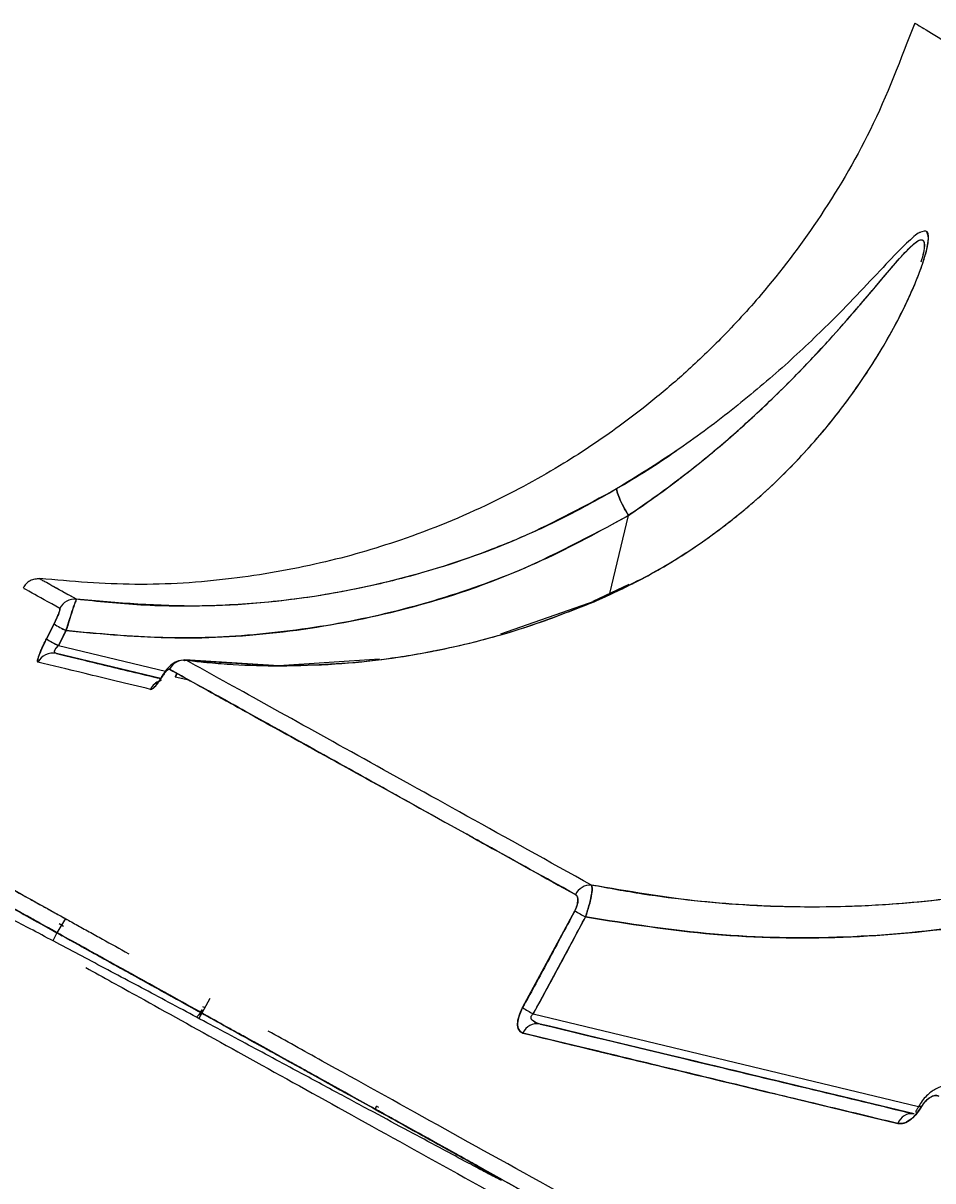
# Model space of a CAD drawing. Header units: millimetres. Extents: x -5713 to 5719, y -6024 to 5481.
# Drawn here: x 1500.6 to 1555.8, y 1229.6 to 1299.8 of the extents above; entities that cross this region are included whole.
import ezdxf

# ---------------------------------------------------------------- set-up
doc = ezdxf.new("R2010")
doc.units = ezdxf.units.MM
for name, color, linetype in [('DIKOM_ОБЪЕКТ', 7, 'Continuous'), ('DIKOM_РАЗМЕР_ЗОНА', 7, 'Continuous'), ('DIKOM_РАЗМЕР_ОБЪЕКТА', 7, 'Continuous')]:
    doc.layers.add(name, color=color, linetype=linetype)
doc.styles.add('style1', font='arial.ttf', dxfattribs={"width": 0.8})
doc.dimstyles.new('1-50', dxfattribs={"dimtxt": 300, "dimasz": 200, "dimexe": 100, "dimexo": 0, "dimgap": 100, "dimtad": 1, "dimdec": 0, "dimtxsty": 'style1', "dimcen": 0, "dimclrd": 7, "dimclre": 7, "dimadec": 1, "dimazin": 2, "dimtfac": 1, "dimtdec": 0, "dimtmove": 1, "dimatfit": 3, "dimfxl": 0, "dimlwd": 25, "dimlwe": 18, "dimarcsym": 0})

# ---------------------------------------------------------------- blocks, each defined once
blk = doc.blocks.new('*D16')
at = {"layer": 'Defpoints', "color": 0, "transparency": 16777216}
for p in [(2713.819, 2377.666), (-3598.036, -60.301), (-3598.036, -5183.864)]:
    blk.add_point(p, dxfattribs=at)
at = {"layer": 'DIKOM_РАЗМЕР_ОБЪЕКТА', "color": 7, "lineweight": 18, "transparency": 16777216}
for p, q in [((2713.819, 2377.666), (2713.819, -5283.864)), ((-3598.036, -60.301), (-3598.036, -5283.864))]:
    blk.add_line(p, q, dxfattribs=at)
at = {"layer": 'DIKOM_РАЗМЕР_ОБЪЕКТА', "color": 7, "lineweight": 25, "transparency": 16777216}
blk.add_line((2513.819, -5183.864), (-3398.036, -5183.864), dxfattribs=at)
at = {"layer": 'DIKOM_РАЗМЕР_ОБЪЕКТА', "color": 7, "transparency": 16777216}
for points in [[(-3398.036, -5150.531), (-3398.036, -5217.197), (-3598.036, -5183.864)], [(2513.819, -5150.531), (2513.819, -5217.197), (2713.819, -5183.864)]]:
    blk.add_solid(points, dxfattribs=at)
at = {"layer": 'DIKOM_РАЗМЕР_ОБЪЕКТА', "color": 0, "transparency": 16777216, "insert": (-444.935, -4930.59), "char_height": 300, "attachment_point": 5, "style": 'style1'}
blk.add_mtext('6300', dxfattribs=at)
blk = doc.blocks.new('*D15')
at = {"layer": 'Defpoints', "color": 0, "transparency": 16777216}
for p in [(-612.277, 3980.944), (4699.874, 3980.944), (684.191, -2271.385)]:
    blk.add_point(p, dxfattribs=at)
at = {"layer": 'DIKOM_РАЗМЕР_ОБЪЕКТА', "color": 7, "lineweight": 18, "transparency": 16777216}
for p, q in [((-612.277, 3980.944), (4799.874, 3980.944)), ((684.191, -2271.385), (4799.874, -2271.385))]:
    blk.add_line(p, q, dxfattribs=at)
at = {"layer": 'DIKOM_РАЗМЕР_ОБЪЕКТА', "color": 7, "lineweight": 25, "transparency": 16777216}
blk.add_line((4699.874, -2071.385), (4699.874, 3780.944), dxfattribs=at)
at = {"layer": 'DIKOM_РАЗМЕР_ОБЪЕКТА', "color": 7, "transparency": 16777216}
for points in [[(4666.541, 3780.944), (4733.208, 3780.944), (4699.874, 3980.944)], [(4666.541, -2071.385), (4733.208, -2071.385), (4699.874, -2271.385)]]:
    blk.add_solid(points, dxfattribs=at)
at = {"layer": 'DIKOM_РАЗМЕР_ОБЪЕКТА', "color": 0, "transparency": 16777216, "insert": (4446.702, 2209.877), "char_height": 300, "attachment_point": 5, "rotation": 90, "style": 'style1'}
blk.add_mtext('6250', dxfattribs=at)
blk = doc.blocks.new('*D13')
at = {"layer": 'Defpoints', "color": 0, "transparency": 16777216}
for p in [(-612.242, 5480.945), (971.689, -4271.385), (5619.374, -4271.385)]:
    blk.add_point(p, dxfattribs=at)
at = {"layer": 'DIKOM_РАЗМЕР_ЗОНА', "color": 7, "lineweight": 18, "transparency": 16777216}
for p, q in [((-612.242, 5480.945), (5719.374, 5480.945)), ((971.689, -4271.385), (5719.374, -4271.385))]:
    blk.add_line(p, q, dxfattribs=at)
at = {"layer": 'DIKOM_РАЗМЕР_ЗОНА', "color": 7, "lineweight": 25, "transparency": 16777216}
blk.add_line((5619.374, 5280.945), (5619.374, -4071.385), dxfattribs=at)
at = {"layer": 'DIKOM_РАЗМЕР_ЗОНА', "color": 7, "transparency": 16777216}
for points in [[(5586.041, 5280.945), (5652.708, 5280.945), (5619.374, 5480.945)], [(5586.041, -4071.385), (5652.708, -4071.385), (5619.374, -4271.385)]]:
    blk.add_solid(points, dxfattribs=at)
at = {"layer": 'DIKOM_РАЗМЕР_ЗОНА', "color": 0, "transparency": 16777216, "insert": (5366.202, 2209.877), "char_height": 300, "attachment_point": 5, "rotation": 90, "style": 'style1'}
blk.add_mtext('9750', dxfattribs=at)

msp = doc.modelspace()

# ---------------------------------------------------------------- linework, layer by layer
at = {"layer": 'DIKOM_ОБЪЕКТ', "color": 7, "linetype": 'Continuous', "lineweight": 15}
for p, q in [((1536.179, 1265.229), (1537.314, 1269.959)), ((1537.496, 1270.1), (1537.198, 1269.891)), ((1503.814, 1264.882), (1502.368, 1265.683)), ((1537.335, 1265.773), (1535.151, 1264.746)), ((1500.646, 1265.528), (1500.622, 1265.542)), ((1502.805, 1264.331), (1502.806, 1264.319)), ((1535.271, 1264.778), (1529.544, 1262.772)), ((1502.454, 1263.389), (1502.63, 1263.76)), ((1502.608, 1263.712), (1502.454, 1263.389)), ((1502.454, 1263.389), (1501.996, 1262.482)), ((1501.996, 1262.482), (1502.454, 1263.388)), ((1502.391, 1263.263), (1502.454, 1263.389)), ((1502.725, 1262.075), (1503.184, 1262.984)), ((1503.184, 1262.983), (1502.725, 1262.075)), ((1501.996, 1262.482), (1502.077, 1262.642)), ((1502.787, 1262.198), (1502.725, 1262.075)), ((1502.725, 1262.075), (1509.215, 1260.517)), ((1502.725, 1262.075), (1502.725, 1262.075)), ((1508.934, 1260.07), (1502.594, 1261.592)), ((1508.934, 1260.07), (1502.594, 1261.592)), ((1510.344, 1261.15), (1510.36, 1261.17)), ((1510.467, 1261.191), (1510.346, 1261.15)), ((1510.399, 1261.177), (1510.467, 1261.191)), ((1516.093, 1260.838), (1510.401, 1261.215)), ((1510.467, 1261.191), (1516.168, 1260.843)), ((1522.208, 1261.254), (1516.093, 1260.838)), ((1516.149, 1260.852), (1516.168, 1260.843)), ((1509.904, 1260.351), (1509.812, 1260.153)), ((1510.658, 1259.975), (1509.812, 1260.153)), ((1510.64, 1259.985), (1509.812, 1260.153)), ((1509.833, 1260.202), (1509.913, 1260.388)), ((1509.898, 1260.353), (1509.904, 1260.351)), ((1511.672, 1259.412), (1511.672, 1259.412)), ((1520.272, 1255.753), (1520.272, 1255.753)), ((1520.272, 1255.753), (1520.272, 1255.753)), ((1528.142, 1251.387), (1528.142, 1251.388)), ((1527.672, 1250.538), (1527.672, 1250.539)), ((1534.059, 1245.986), (1530.898, 1240.113)), ((1530.898, 1240.113), (1534.059, 1245.985)), ((1534.018, 1245.91), (1534.059, 1245.986)), ((1503.155, 1245.51), (1502.626, 1244.659)), ((1534.711, 1245.615), (1531.543, 1239.729)), ((1502.626, 1244.659), (1502.371, 1244.166)), ((1502.669, 1244.636), (1502.872, 1244.523)), ((1502.77, 1245.211), (1503.038, 1245.055)), ((1503.39, 1244.236), (1503.508, 1244.171)), ((1503.638, 1244.099), (1503.508, 1244.171)), ((1503.638, 1244.099), (1503.508, 1244.171)), ((1511.372, 1239.811), (1510.02, 1240.561)), ((1511.904, 1240.657), (1511.42, 1239.784)), ((1511.372, 1239.811), (1511.093, 1239.526)), ((1511.098, 1239.532), (1511.372, 1239.811)), ((1511.098, 1239.532), (1511.372, 1239.811)), ((1511.42, 1239.784), (1511.239, 1239.458)), ((1511.325, 1239.612), (1511.42, 1239.785)), ((1511.372, 1239.811), (1511.329, 1239.63)), ((1511.329, 1239.63), (1511.372, 1239.811)), ((1511.372, 1239.811), (1511.329, 1239.63)), ((1511.329, 1239.63), (1511.372, 1239.811)), ((1511.372, 1239.811), (1511.416, 1239.992)), ((1511.415, 1239.988), (1511.372, 1239.811)), ((1511.372, 1239.811), (1511.523, 1239.964)), ((1511.372, 1239.811), (1511.523, 1239.964)), ((1511.522, 1239.964), (1511.372, 1239.811)), ((1511.516, 1239.957), (1511.42, 1239.785)), ((1511.42, 1239.785), (1511.42, 1239.785)), ((1511.463, 1240.19), (1511.601, 1240.111)), ((1530.898, 1240.113), (1530.95, 1240.209)), ((1531.543, 1239.729), (1554.933, 1234.114)), ((1531.659, 1239.158), (1531.66, 1239.22)), ((1554.662, 1233.665), (1531.952, 1239.117)), ((1554.662, 1233.665), (1531.952, 1239.117)), ((1536.464, 1237.231), (1530.917, 1238.569)), ((1516.158, 1237.158), (1514.592, 1238.027)), ((1515.986, 1237.254), (1516.158, 1237.158)), ((1520.604, 1234.694), (1521.803, 1234.03)), ((1521.962, 1233.942), (1522.005, 1234.122)), ((1522.004, 1234.118), (1521.962, 1233.942)), ((1522.012, 1234.151), (1522.155, 1234.069)), ((1521.962, 1233.941), (1523.438, 1233.123)), ((1522.776, 1233.491), (1523.438, 1233.123)), ((1522.778, 1233.49), (1523.44, 1233.122)), ((1524.948, 1232.286), (1525.291, 1232.096)), ((1525.49, 1231.985), (1529.652, 1229.678)), ((1525.567, 1231.942), (1529.652, 1229.678)), ((1527.437, 1230.907), (1528, 1230.595)), ((1528.048, 1230.567), (1527.911, 1230.643))]:
    msp.add_line(p, q, dxfattribs=at)
at = {"layer": 'DIKOM_ОБЪЕКТ', "color": 7, "linetype": 'Continuous', "lineweight": 15, "flags": 128}
for points in [[(1503.184, 1262.984), (1503.044, 1263.056), (1502.928, 1263.116)], [(1502.725, 1262.075), (1502.585, 1262.148), (1502.471, 1262.208)], [(1508.983, 1260.139), (1508.997, 1260.213), (1509.017, 1260.243)], [(1509.017, 1260.243), (1508.997, 1260.213), (1508.983, 1260.139)], [(1534.228, 1247.171), (1534.179, 1247.107), (1534.099, 1246.975)], [(1503.601, 1244.119), (1503.292, 1244.29), (1502.794, 1244.566), (1502.626, 1244.659), (1502.794, 1244.566), (1502.956, 1244.477)], [(1502.638, 1244.653), (1502.626, 1244.659), (1502.794, 1244.566), (1503.292, 1244.29), (1504.1, 1243.842), (1505.188, 1243.239), (1506.513, 1242.505), (1508.025, 1241.666), (1509.666, 1240.757), (1511.372, 1239.811)], [(1505.577, 1243.024), (1505.188, 1243.239), (1504.1, 1243.842), (1503.934, 1243.934)], [(1511.372, 1239.811), (1509.736, 1240.718), (1508.171, 1241.586), (1506.746, 1242.376), (1505.523, 1243.054), (1504.555, 1243.59), (1504.072, 1243.858)], [(1504.724, 1243.497), (1505.188, 1243.239), (1506.513, 1242.505), (1506.892, 1242.295)], [(1505.965, 1242.808), (1506.746, 1242.376), (1508.171, 1241.586), (1509.736, 1240.719), (1511.372, 1239.811)], [(1507.265, 1242.088), (1508.025, 1241.667), (1509.666, 1240.757), (1511.372, 1239.811)], [(1511.372, 1239.811), (1509.666, 1240.757), (1508.166, 1241.589)], [(1508.478, 1241.416), (1509.736, 1240.718), (1511.372, 1239.811)], [(1511.668, 1239.647), (1511.58, 1239.696), (1511.42, 1239.784)], [(1511.759, 1239.597), (1512.045, 1239.438), (1512.779, 1239.032), (1513.721, 1238.509), (1513.922, 1238.398)], [(1514.097, 1238.301), (1514.69, 1237.972), (1515.777, 1237.369), (1517.103, 1236.635), (1518.615, 1235.796), (1520.256, 1234.887), (1521.803, 1234.029)], [(1514.207, 1238.24), (1514.796, 1237.913), (1515.916, 1237.292), (1516.991, 1236.697), (1517.934, 1236.174), (1518.667, 1235.768), (1519.044, 1235.559)], [(1518.992, 1235.587), (1518.667, 1235.768), (1517.934, 1236.174), (1516.991, 1236.697), (1515.916, 1237.292), (1514.796, 1237.913), (1514.21, 1238.238)], [(1518.756, 1235.718), (1518.615, 1235.796), (1517.103, 1236.635), (1515.877, 1237.314)], [(1519.287, 1235.424), (1519.453, 1235.332), (1519.951, 1235.056), (1520.107, 1234.97)], [(1520.119, 1234.963), (1520.325, 1234.849), (1521.799, 1234.032)], [(1554.98, 1234.19), (1554.979, 1234.183), (1555.01, 1234.143), (1555.089, 1234.077)], [(1555.089, 1234.077), (1555.01, 1234.143), (1554.979, 1234.183), (1554.98, 1234.19)], [(1528.525, 1230.303), (1527.812, 1230.699), (1526.589, 1231.376), (1525.164, 1232.166), (1523.599, 1233.034), (1521.962, 1233.941)], [(1526.075, 1231.661), (1525.309, 1232.086), (1523.668, 1232.995), (1521.962, 1233.941)], [(1522.125, 1233.851), (1523.599, 1233.034), (1524.258, 1232.668)], [(1524.946, 1232.287), (1525.164, 1232.166), (1526.589, 1231.376), (1527.812, 1230.699), (1528.527, 1230.302)], [(1525.171, 1232.162), (1525.309, 1232.086), (1526.821, 1231.248), (1527.75, 1230.733)], [(1529.733, 1229.634), (1530.042, 1229.463), (1530.54, 1229.187), (1530.708, 1229.094)]]:
    msp.add_lwpolyline(points, dxfattribs=at)
at = {"layer": 'DIKOM_ОБЪЕКТ', "color": 7, "linetype": 'Continuous', "lineweight": 15}
for centre, radius, start, end in [((1503.702, 1263.888), 1, 83.59289, 153.71914), ((1503.702, 1263.888), 1, 83.59292, 153.71914), ((1506.136, 1269.165), 6.85, 237.48644, 244.47455), ((1506.136, 1269.164), 6.85, 237.4856, 244.4747), ((1505.657, 1268.177), 6.77, 237.25851, 244.33066), ((1502.364, 1260.624), 0.994, 76.64293, 153.4651), ((1510.363, 1260.195), 1.001, 84.07247, 153.84447), ((1509.204, 1258.986), 0.999, 107.82799, 154.16011), ((1509.204, 1258.986), 0.998, 108.76391, 154.18435), ((1535.006, 1246.538), 1.006, 86.04779, 154.3549), ((1539.908, 1255.54), 11.203, 238.52372, 242.35738), ((1539.907, 1255.537), 11.201, 238.52318, 242.35736), ((1536.567, 1248.93), 10.482, 237.2598, 241.36295), ((1536.566, 1248.928), 10.481, 237.25927, 241.36294), ((1531.771, 1238.208), 0.927, 78.77233, 157.13432), ((1531.771, 1238.208), 0.927, 78.7725, 157.13434), ((1554.514, 1232.782), 0.895, 80.47448, 160.52722)]:
    msp.add_arc(centre, radius, start, end, dxfattribs=at)
for points, knots in [([(1554.693, 1299.845), (1553.855, 1297.651), (1552.257, 1293.466), (1549, 1287.992), (1545.852, 1283.829), (1543.062, 1280.786), (1540.801, 1278.631), (1538.735, 1276.876), (1536.341, 1275.04), (1533.158, 1272.911), (1528.753, 1270.511), (1523.798, 1268.481), (1518.504, 1266.962), (1513.11, 1266.027), (1507.391, 1265.639), (1503.518, 1265.972), (1501.596, 1266.137)], [0, 0, 0, 0, 0.103419, 0.197316, 0.279787, 0.333326, 0.379297, 0.417455, 0.452869, 0.512357, 0.586184, 0.673823, 0.748025, 0.828721, 0.914978, 1, 1, 1, 1]), ([(1554.723, 1299.827), (1554.796, 1299.782), (1554.947, 1299.691), (1556.427, 1298.796), (1558.852, 1297.331), (1562.293, 1295.255), (1566.704, 1292.599), (1572.061, 1289.381), (1578.331, 1285.624), (1585.509, 1281.336), (1593.595, 1276.52), (1602.727, 1271.098), (1612.904, 1265.077), (1624.108, 1258.471), (1636.116, 1251.416), (1648.939, 1243.909), (1662.515, 1235.985), (1672.193, 1230.359), (1677.046, 1227.537)], [0, 0, 0, 0, 0.058015, 0.119704, 0.181407, 0.243316, 0.30522, 0.366736, 0.428051, 0.489348, 0.550808, 0.612615, 0.67758, 0.742132, 0.806446, 0.870726, 0.935175, 1, 1, 1, 1]), ([(1535.238, 1264.738), (1536.519, 1265.335), (1539.079, 1266.529), (1542.487, 1268.774), (1545.534, 1271.246), (1548.209, 1273.927), (1550.537, 1276.756), (1552.523, 1279.688), (1554.145, 1282.642), (1555.144, 1285.018), (1555.551, 1286.554), (1555.559, 1287.337), (1555.178, 1287.196), (1554.992, 1287.128)], [0, 0, 0, 0, 0.104307, 0.208479, 0.313022, 0.416898, 0.521361, 0.626921, 0.732371, 0.839131, 0.892847, 0.94758, 1, 1, 1, 1]), ([(1535.238, 1264.738), (1536.073, 1265.115), (1537.782, 1265.887), (1540.221, 1267.287), (1542.873, 1269.075), (1545.641, 1271.344), (1548.038, 1273.762), (1549.924, 1276.007), (1551.359, 1277.953), (1552.539, 1279.781), (1553.471, 1281.417), (1554.228, 1282.911), (1554.841, 1284.306), (1555.239, 1285.411), (1555.44, 1286.147), (1555.57, 1286.806), (1555.486, 1287.027), (1555.431, 1287.173)], [0, 0, 0, 0, 0.071054, 0.145255, 0.223164, 0.331079, 0.445217, 0.519378, 0.594502, 0.668173, 0.726013, 0.779536, 0.839581, 0.891462, 0.920825, 0.947653, 1, 1, 1, 1]), ([(1555.027, 1287.145), (1554.99, 1287.129), (1554.859, 1287.07), (1554.537, 1286.802), (1553.868, 1286.182), (1552.765, 1285.014), (1551.205, 1283.351), (1549.188, 1281.288), (1546.682, 1278.917), (1543.599, 1276.329), (1540.257, 1273.84), (1537.823, 1272.335), (1536.603, 1271.581)], [0, 0, 0, 0, 0.014313, 0.050997, 0.091009, 0.187521, 0.291323, 0.394686, 0.545756, 0.697643, 0.848434, 1, 1, 1, 1]), ([(1537.313, 1269.968), (1537.761, 1270.273), (1538.679, 1270.901), (1540.01, 1271.878), (1541.31, 1272.885), (1542.589, 1273.928), (1543.753, 1274.929), (1544.915, 1275.976), (1546.107, 1277.097), (1547.298, 1278.277), (1548.413, 1279.435), (1549.54, 1280.651), (1550.685, 1281.937), (1551.851, 1283.299), (1552.911, 1284.558), (1553.759, 1285.552), (1554.354, 1286.187), (1554.747, 1286.547), (1555.049, 1286.723), (1555.235, 1286.671), (1555.292, 1286.387), (1555.257, 1286.009), (1555.179, 1285.699), (1555.152, 1285.591)], [0, 0, 0, 0, 0.050588, 0.103797, 0.155403, 0.206488, 0.261654, 0.303726, 0.359009, 0.423096, 0.471439, 0.522464, 0.594335, 0.653627, 0.718995, 0.784421, 0.819223, 0.850254, 0.883741, 0.915966, 0.947344, 0.981689, 1, 1, 1, 1]), ([(1537.313, 1269.968), (1538.469, 1270.779), (1540.777, 1272.399), (1543.94, 1275.05), (1546.874, 1277.807), (1549.259, 1280.321), (1551.178, 1282.503), (1552.685, 1284.289), (1553.915, 1285.745), (1554.694, 1286.527), (1555.072, 1286.727), (1555.295, 1286.631), (1555.306, 1286.139), (1555.13, 1285.533), (1555.07, 1285.326)], [0, 0, 0, 0, 0.13037, 0.260524, 0.390649, 0.52181, 0.609185, 0.695903, 0.781316, 0.84418, 0.875049, 0.905935, 0.96787, 1, 1, 1, 1]), ([(1540.208, 1273.881), (1540.207, 1273.88), (1539.089, 1273.057), (1537.846, 1272.319), (1536.603, 1271.581)], [0, 0, 0, 0, 0.000974, 1, 1, 1, 1]), ([(1536.603, 1271.581), (1534.733, 1270.567), (1530.996, 1268.539), (1524.964, 1266.415), (1518.389, 1264.934), (1511.273, 1264.251), (1506.304, 1264.671), (1503.814, 1264.882)], [0, 0, 0, 0, 0.186487, 0.372636, 0.56027, 0.779583, 1, 1, 1, 1]), ([(1536.603, 1271.581), (1535.817, 1271.133), (1534.205, 1270.214), (1531.638, 1268.978), (1529.046, 1267.896), (1526.397, 1266.961), (1523.667, 1266.155), (1520.359, 1265.383), (1516.547, 1264.772), (1512.196, 1264.441), (1507.938, 1264.452), (1505.114, 1264.746), (1503.814, 1264.882)], [0, 0, 0, 0, 0.079335, 0.162671, 0.249874, 0.326012, 0.409546, 0.50022, 0.624928, 0.749348, 0.884687, 1, 1, 1, 1]), ([(1536.603, 1271.581), (1536.604, 1271.529), (1536.607, 1271.421), (1536.756, 1271.037), (1536.996, 1270.535), (1537.21, 1270.153), (1537.313, 1269.968)], [0, 0, 0, 0, 0.242923, 0.500025, 0.757113, 1, 1, 1, 1]), ([(1537.313, 1269.968), (1537.21, 1270.153), (1536.997, 1270.536), (1536.757, 1271.038), (1536.607, 1271.422), (1536.604, 1271.529), (1536.603, 1271.581)], [0, 0, 0, 0, 0.243038, 0.500182, 0.757227, 1, 1, 1, 1]), ([(1537.314, 1269.959), (1535.579, 1269.007), (1532.104, 1267.1), (1526.532, 1265.009), (1520.797, 1263.507), (1514.945, 1262.669), (1509.048, 1262.422), (1505.139, 1262.796), (1503.184, 1262.983)], [0, 0, 0, 0, 0.166689, 0.33387, 0.501204, 0.667225, 0.833631, 1, 1, 1, 1]), ([(1503.184, 1262.983), (1505.384, 1262.782), (1509.768, 1262.38), (1516.393, 1262.789), (1523.294, 1264.031), (1530.409, 1266.264), (1535.013, 1268.728), (1537.314, 1269.959)], [0, 0, 0, 0, 0.187166, 0.373081, 0.560341, 0.780248, 1, 1, 1, 1]), ([(1537.314, 1269.959), (1537.314, 1269.961), (1537.315, 1269.963), (1537.314, 1269.966), (1537.314, 1269.967), (1537.313, 1269.968)], [0, 0, 0, 0, 0.557135, 0.788558, 1, 1, 1, 1]), ([(1537.314, 1269.959), (1537.314, 1269.96), (1537.315, 1269.963), (1537.314, 1269.966), (1537.314, 1269.967), (1537.313, 1269.968)], [0, 0, 0, 0, 0.547052, 0.780582, 1, 1, 1, 1]), ([(1501.589, 1266.116), (1501.489, 1266.119), (1501.284, 1266.124), (1500.99, 1266.014), (1500.737, 1265.827), (1500.631, 1265.651), (1500.579, 1265.566)], [0, 0, 0, 0, 0.244036, 0.5, 0.755964, 1, 1, 1, 1]), ([(1501.679, 1266.066), (1501.621, 1266.098), (1501.56, 1266.132), (1501.593, 1266.114), (1501.594, 1266.113)], [0, 0, 0, 0, 0.94555, 1, 1, 1, 1]), ([(1503.814, 1264.882), (1503.326, 1265.153), (1502.35, 1265.694), (1501.698, 1266.056), (1501.684, 1266.063), (1501.679, 1266.066)], [0, 0, 0, 0, 0.404899, 0.808649, 1, 1, 1, 1]), ([(1502.805, 1264.33), (1502.15, 1264.694), (1500.896, 1265.39), (1500.71, 1265.493), (1500.622, 1265.542)], [0, 0, 0, 0, 0.522328, 1, 1, 1, 1]), ([(1503.184, 1262.983), (1503.268, 1263.25), (1503.438, 1263.79), (1503.64, 1264.412), (1503.771, 1264.794), (1503.8, 1264.853), (1503.814, 1264.882)], [0, 0, 0, 0, 0.27585, 0.55754, 0.780075, 1, 1, 1, 1]), ([(1503.814, 1264.882), (1503.797, 1264.845), (1503.763, 1264.773), (1503.613, 1264.33), (1503.412, 1263.71), (1503.26, 1263.226), (1503.184, 1262.983)], [0, 0, 0, 0, 0.249981, 0.499714, 0.749408, 1, 1, 1, 1]), ([(1502.805, 1264.33), (1502.811, 1264.307), (1502.823, 1264.26), (1502.734, 1264), (1502.604, 1263.693), (1502.504, 1263.49), (1502.454, 1263.388)], [0, 0, 0, 0, 0.280262, 0.559366, 0.779353, 1, 1, 1, 1]), ([(1502.454, 1263.388), (1502.511, 1263.504), (1502.596, 1263.679), (1502.689, 1263.893), (1502.745, 1264.037), (1502.787, 1264.157), (1502.821, 1264.283), (1502.812, 1264.311), (1502.805, 1264.33)], [0, 0, 0, 0, 0.250036, 0.375816, 0.500381, 0.625167, 0.750599, 1, 1, 1, 1]), ([(1502.809, 1264.249), (1502.81, 1264.253), (1502.827, 1264.315), (1502.816, 1264.323), (1502.805, 1264.331)], [0, 0, 0, 0, 0.065039, 1, 1, 1, 1]), ([(1516.168, 1260.843), (1517.988, 1260.903), (1521.642, 1261.023), (1526.673, 1261.924), (1531.226, 1263.153), (1533.903, 1264.211), (1535.238, 1264.738)], [0, 0, 0, 0, 0.279048, 0.560201, 0.780755, 1, 1, 1, 1]), ([(1516.168, 1260.843), (1517.285, 1260.866), (1519.487, 1260.912), (1522.725, 1261.258), (1526.465, 1261.896), (1530.673, 1262.953), (1533.729, 1264.148), (1535.238, 1264.738)], [0, 0, 0, 0, 0.171259, 0.337693, 0.498651, 0.752498, 1, 1, 1, 1]), ([(1503.184, 1262.984), (1503.263, 1263.235), (1503.346, 1263.503), (1503.416, 1263.718), (1503.42, 1263.732)], [0, 0, 0, 0, 0.938143, 1, 1, 1, 1]), ([(1503.396, 1263.655), (1503.39, 1263.636), (1503.325, 1263.435), (1503.251, 1263.198), (1503.184, 1262.984)], [0, 0, 0, 0, 0.092625, 1, 1, 1, 1]), ([(1502.454, 1263.388), (1502.369, 1263.219), (1502.216, 1262.917), (1502.063, 1262.615), (1501.996, 1262.482)], [0, 0, 0, 0, 0.56, 1, 1, 1, 1]), ([(1502.725, 1262.075), (1502.811, 1262.244), (1502.964, 1262.547), (1503.117, 1262.85), (1503.184, 1262.983)], [0, 0, 0, 0, 0.56, 1, 1, 1, 1]), ([(1501.475, 1261.069), (1501.461, 1261.093), (1501.441, 1261.13), (1501.487, 1261.311), (1501.548, 1261.489), (1501.633, 1261.706), (1501.74, 1261.951), (1501.862, 1262.214), (1501.951, 1262.392), (1501.996, 1262.482)], [0, 0, 0, 0, 0.249175, 0.374627, 0.499141, 0.623941, 0.749131, 0.873833, 1, 1, 1, 1]), ([(1501.996, 1262.482), (1501.897, 1262.281), (1501.7, 1261.879), (1501.513, 1261.408), (1501.437, 1261.129), (1501.462, 1261.089), (1501.475, 1261.069)], [0, 0, 0, 0, 0.279463, 0.558584, 0.778892, 1, 1, 1, 1]), ([(1502.594, 1261.592), (1502.568, 1261.601), (1502.519, 1261.618), (1502.482, 1261.678), (1502.485, 1261.755), (1502.519, 1261.837), (1502.59, 1261.947), (1502.67, 1262.023), (1502.725, 1262.075)], [0, 0, 0, 0, 0.186543, 0.355965, 0.512484, 0.626855, 0.744047, 1, 1, 1, 1]), ([(1502.594, 1261.592), (1502.557, 1261.607), (1502.505, 1261.628), (1502.483, 1261.698), (1502.487, 1261.758), (1502.515, 1261.828), (1502.565, 1261.908), (1502.637, 1261.994), (1502.694, 1262.047), (1502.725, 1262.075)], [0, 0, 0, 0, 0.275413, 0.392519, 0.499365, 0.611894, 0.729694, 0.857757, 1, 1, 1, 1]), ([(1502.594, 1261.592), (1503.472, 1261.381), (1505.123, 1260.985), (1507.721, 1260.361), (1508.936, 1260.069)], [0, 0, 0, 0, 0.532109, 1, 1, 1, 1]), ([(1508.936, 1260.069), (1507.567, 1260.398), (1504.989, 1261.017), (1503.359, 1261.408), (1502.594, 1261.592)], [0, 0, 0, 0, 0.531019, 1, 1, 1, 1]), ([(1508.305, 1259.421), (1506.899, 1259.76), (1504.119, 1260.431), (1502.35, 1260.858), (1501.475, 1261.069)], [0, 0, 0, 0, 0.505641, 1, 1, 1, 1]), ([(1510.074, 1261.154), (1510.05, 1261.151), (1509.881, 1261.134), (1509.619, 1260.953), (1509.29, 1260.651), (1509.109, 1260.381), (1509.016, 1260.243)], [0, 0, 0, 0, 0.050591, 0.355446, 0.671812, 1, 1, 1, 1]), ([(1510.467, 1261.191), (1510.817, 1261.151), (1511.258, 1261.1), (1511.723, 1261.056), (1511.845, 1261.045), (1511.877, 1261.042), (1511.887, 1261.041), (1512.365, 1260.997), (1513.793, 1260.883), (1515.218, 1260.859), (1516.168, 1260.843)], [0, 0, 0, 0, 0.184729, 0.232448, 0.245057, 0.248543, 0.249581, 0.250149, 0.500127, 1, 1, 1, 1]), ([(1535.076, 1247.542), (1532.489, 1248.977), (1527.315, 1251.846), (1520.748, 1255.489), (1514.982, 1258.687), (1511.975, 1260.355), (1510.467, 1261.191)], [0, 0, 0, 0, 0.249319, 0.498607, 0.748583, 1, 1, 1, 1]), ([(1508.305, 1259.421), (1508.346, 1259.426), (1508.428, 1259.438), (1508.66, 1259.656), (1508.86, 1259.956), (1508.983, 1260.139)], [0, 0, 0, 0, 0.281519, 0.562274, 1, 1, 1, 1]), ([(1508.983, 1260.139), (1508.913, 1260.031), (1508.774, 1259.815), (1508.58, 1259.581), (1508.413, 1259.431), (1508.341, 1259.424), (1508.305, 1259.421)], [0, 0, 0, 0, 0.249597, 0.499487, 0.74951, 1, 1, 1, 1]), ([(1508.988, 1260.197), (1508.968, 1260.164), (1508.92, 1260.087), (1508.875, 1260.012), (1508.851, 1259.973), (1508.862, 1259.97), (1508.862, 1259.97)], [0, 0, 0, 0, 0.270067, 0.646272, 0.998334, 1, 1, 1, 1]), ([(1508.867, 1259.968), (1508.873, 1259.965), (1508.885, 1259.956), (1508.941, 1259.967), (1508.971, 1259.973)], [0, 0, 0, 0, 0.448224, 1, 1, 1, 1]), ([(1508.983, 1260.139), (1509.039, 1260.225), (1509.151, 1260.399), (1509.293, 1260.56), (1509.402, 1260.645), (1509.444, 1260.64), (1509.465, 1260.637)], [0, 0, 0, 0, 0.278996, 0.558352, 0.778598, 1, 1, 1, 1]), ([(1509.465, 1260.637), (1509.44, 1260.639), (1509.392, 1260.643), (1509.273, 1260.539), (1509.134, 1260.372), (1509.033, 1260.216), (1508.983, 1260.139)], [0, 0, 0, 0, 0.250935, 0.500485, 0.750313, 1, 1, 1, 1]), ([(1509.465, 1260.637), (1510.57, 1260.024), (1512.778, 1258.799), (1516.779, 1256.58), (1521.555, 1253.931), (1527.214, 1250.792), (1531.802, 1248.248), (1534.099, 1246.974)], [0, 0, 0, 0, 0.187019, 0.373556, 0.559898, 0.779649, 1, 1, 1, 1]), ([(1534.099, 1246.974), (1532.281, 1247.982), (1528.713, 1249.961), (1524.006, 1252.571), (1519.699, 1254.96), (1515.831, 1257.106), (1512.349, 1259.037), (1510.417, 1260.108), (1509.465, 1260.637)], [0, 0, 0, 0, 0.173342, 0.340008, 0.5, 0.6711, 0.837766, 1, 1, 1, 1]), ([(1511.673, 1259.413), (1511.916, 1259.278), (1513.156, 1258.59), (1515.806, 1257.12), (1518.465, 1255.646), (1519.801, 1254.904)], [0, 0, 0, 0, 0.10812, 0.551707, 1, 1, 1, 1]), ([(1519.801, 1254.904), (1519.334, 1255.163), (1517.006, 1256.455), (1514.242, 1257.988), (1512.29, 1259.07), (1511.673, 1259.413)], [0, 0, 0, 0, 0.146363, 0.729905, 1, 1, 1, 1]), ([(1579.683, 1254.759), (1577.814, 1253.659), (1574.081, 1251.464), (1568.007, 1249.117), (1561.729, 1247.431), (1555.186, 1246.426), (1548.5, 1246.107), (1541.729, 1246.417), (1537.294, 1247.167), (1535.076, 1247.542)], [0, 0, 0, 0, 0.139726, 0.279001, 0.419542, 0.560351, 0.707673, 0.853783, 1, 1, 1, 1]), ([(1579.683, 1254.759), (1578.586, 1254.09), (1576.384, 1252.746), (1572.875, 1251.06), (1569.589, 1249.75), (1566.52, 1248.745), (1563.779, 1247.997), (1560.947, 1247.371), (1558.022, 1246.868), (1554.912, 1246.489), (1551.722, 1246.261), (1548.196, 1246.181), (1544.73, 1246.289), (1541.28, 1246.58), (1538.172, 1246.972), (1536.105, 1247.353), (1535.076, 1247.542)], [0, 0, 0, 0, 0.082791, 0.166266, 0.251024, 0.311387, 0.375123, 0.435012, 0.499308, 0.567508, 0.6382, 0.706905, 0.796492, 0.86334, 0.931962, 1, 1, 1, 1]), ([(1534.711, 1245.615), (1537.296, 1245.206), (1542.47, 1244.389), (1550.373, 1244.251), (1557.613, 1244.909), (1564.113, 1246.23), (1569.802, 1247.994), (1575.307, 1250.303), (1578.713, 1252.355), (1580.421, 1253.385)], [0, 0, 0, 0, 0.165645, 0.331521, 0.499002, 0.624716, 0.750014, 0.874625, 1, 1, 1, 1]), ([(1580.421, 1253.385), (1578.716, 1252.357), (1575.317, 1250.308), (1569.822, 1248.002), (1564.145, 1246.238), (1557.676, 1244.92), (1550.444, 1244.252), (1542.524, 1244.382), (1537.313, 1245.204), (1534.711, 1245.615)], [0, 0, 0, 0, 0.125155, 0.249525, 0.374576, 0.500049, 0.666095, 0.833249, 1, 1, 1, 1]), ([(1493.031, 1251.118), (1493.109, 1251.075), (1493.265, 1250.988), (1494.548, 1250.277), (1496.399, 1249.251), (1498.604, 1248.029), (1500.325, 1247.075), (1501.616, 1246.36), (1502.313, 1245.973), (1503.039, 1245.571), (1503.793, 1245.153), (1504.58, 1244.717), (1505.603, 1244.15), (1506.443, 1243.684), (1506.984, 1243.384)], [0, 0, 0, 0, 0.169651, 0.342185, 0.517603, 0.634965, 0.753583, 0.784859, 0.816221, 0.847669, 0.879203, 0.910823, 0.94253, 1, 1, 1, 1]), ([(1527.672, 1250.539), (1528.024, 1250.344), (1530.004, 1249.246), (1532.252, 1247.999), (1534.099, 1246.975)], [0, 0, 0, 0, 0.178161, 1, 1, 1, 1]), ([(1534.099, 1246.975), (1532.1, 1248.083), (1529.848, 1249.332), (1527.891, 1250.417), (1527.672, 1250.539)], [0, 0, 0, 0, 0.887789, 1, 1, 1, 1]), ([(1511.531, 1239.724), (1510.155, 1240.487), (1506.954, 1242.261), (1503, 1244.453), (1499.464, 1246.413), (1496.778, 1247.901), (1494.858, 1248.965), (1493.65, 1249.635), (1493.5, 1249.718), (1493.425, 1249.76)], [0, 0, 0, 0, 0.116726, 0.271462, 0.416933, 0.562302, 0.707876, 0.853963, 1, 1, 1, 1]), ([(1493.425, 1249.76), (1493.509, 1249.713), (1493.678, 1249.619), (1495.037, 1248.866), (1497.193, 1247.671), (1500.218, 1245.994), (1504.093, 1243.846), (1508.737, 1241.272), (1514.089, 1238.305), (1520.073, 1234.988), (1526.758, 1231.282), (1534.121, 1227.201), (1542.32, 1222.656), (1551.402, 1217.622), (1561.421, 1212.068), (1572.189, 1206.099), (1583.651, 1199.746), (1595.741, 1193.044), (1608.17, 1186.154), (1620.894, 1179.102), (1633.876, 1171.906), (1647.378, 1164.421), (1661.354, 1156.674), (1671.045, 1151.302), (1675.898, 1148.612)], [0, 0, 0, 0, 0.046681, 0.093344, 0.139847, 0.186299, 0.23281, 0.279491, 0.323764, 0.368023, 0.412033, 0.455891, 0.49969, 0.546179, 0.592816, 0.639714, 0.68669, 0.733382, 0.779899, 0.823697, 0.86753, 0.91149, 0.955672, 1, 1, 1, 1]), ([(1502.872, 1244.523), (1502.379, 1244.797), (1500.369, 1245.911), (1497.819, 1247.324), (1495.304, 1248.718), (1493.923, 1249.484), (1493.738, 1249.586), (1493.675, 1249.621)], [0, 0, 0, 0, 0.084594, 0.344801, 0.605432, 0.866618, 1, 1, 1, 1]), ([(1502.872, 1244.523), (1502.352, 1244.812), (1500.319, 1245.938), (1497.758, 1247.358), (1495.266, 1248.74), (1493.907, 1249.492), (1493.733, 1249.589), (1493.675, 1249.621)], [0, 0, 0, 0, 0.089578, 0.349826, 0.610512, 0.87177, 1, 1, 1, 1]), ([(1493.892, 1249.501), (1493.9, 1249.496), (1494.065, 1249.405), (1495.315, 1248.712), (1497.706, 1247.387), (1501.196, 1245.452), (1505.613, 1243.004), (1511.115, 1239.954), (1515.394, 1237.582), (1518.101, 1236.081), (1518.346, 1235.945)], [0, 0, 0, 0, 0.00826, 0.170832, 0.333049, 0.494992, 0.657048, 0.820185, 0.983673, 1, 1, 1, 1]), ([(1500.685, 1245.735), (1500.312, 1245.942), (1498.765, 1246.8), (1496.837, 1247.868), (1495.059, 1248.854), (1494.52, 1249.153), (1494.325, 1249.261)], [0, 0, 0, 0, 0.110168, 0.457044, 0.804409, 1, 1, 1, 1]), ([(1499.315, 1247.636), (1499.531, 1247.516), (1500.573, 1246.938), (1502.068, 1246.109), (1503.253, 1245.453)], [0, 0, 0, 0, 0.207484, 1, 1, 1, 1]), ([(1535.076, 1247.542), (1535.095, 1247.48), (1535.133, 1247.356), (1535.077, 1246.901), (1534.937, 1246.296), (1534.786, 1245.842), (1534.711, 1245.615)], [0, 0, 0, 0, 0.250118, 0.499876, 0.749703, 1, 1, 1, 1]), ([(1534.711, 1245.615), (1534.797, 1245.878), (1534.97, 1246.402), (1535.096, 1247.014), (1535.127, 1247.395), (1535.093, 1247.494), (1535.076, 1247.542)], [0, 0, 0, 0, 0.288729, 0.576275, 0.793446, 1, 1, 1, 1]), ([(1534.099, 1246.974), (1534.145, 1246.935), (1534.235, 1246.856), (1534.263, 1246.598), (1534.199, 1246.283), (1534.106, 1246.084), (1534.059, 1245.985)], [0, 0, 0, 0, 0.280608, 0.560202, 0.779604, 1, 1, 1, 1]), ([(1534.059, 1245.985), (1534.087, 1246.041), (1534.142, 1246.153), (1534.202, 1246.324), (1534.24, 1246.487), (1534.257, 1246.681), (1534.222, 1246.872), (1534.14, 1246.94), (1534.099, 1246.974)], [0, 0, 0, 0, 0.127023, 0.251168, 0.375045, 0.501117, 0.750636, 1, 1, 1, 1]), ([(1534.099, 1246.975), (1534.147, 1246.949), (1534.197, 1246.922), (1534.211, 1246.842), (1534.211, 1246.837)], [0, 0, 0, 0, 0.938432, 1, 1, 1, 1]), ([(1527.967, 1230.577), (1528.244, 1230.421), (1528.711, 1230.157), (1529.237, 1229.859), (1529.498, 1229.704), (1529.579, 1229.655), (1529.601, 1229.638), (1529.602, 1229.636), (1529.602, 1229.635), (1529.602, 1229.635), (1529.601, 1229.635), (1529.601, 1229.635), (1529.6, 1229.635), (1529.6, 1229.635), (1529.599, 1229.636), (1529.598, 1229.636), (1529.595, 1229.637), (1529.592, 1229.638), (1529.575, 1229.645), (1529.543, 1229.66), (1529.366, 1229.746), (1528.974, 1229.953), (1528.262, 1230.328), (1527.18, 1230.906), (1525.712, 1231.692), (1523.867, 1232.683), (1521.744, 1233.824), (1519.393, 1235.087), (1516.628, 1236.572), (1513.512, 1238.243), (1510.147, 1240.043), (1506.826, 1241.814), (1503.664, 1243.492), (1500.82, 1244.993), (1499.27, 1245.803), (1498.527, 1246.191)], [0, 0, 0, 0, 0.01971, 0.033338, 0.037243, 0.039257, 0.039471, 0.039536, 0.039558, 0.039574, 0.03958, 0.039585, 0.03959, 0.039595, 0.039601, 0.039612, 0.039626, 0.039683, 0.039766, 0.040381, 0.041444, 0.050113, 0.065643, 0.087757, 0.122594, 0.166045, 0.217648, 0.276953, 0.343523, 0.435874, 0.537651, 0.647374, 0.764091, 0.886908, 1, 1, 1, 1]), ([(1534.059, 1245.985), (1533.476, 1244.885), (1532.434, 1242.921), (1531.367, 1240.971), (1530.898, 1240.113)], [0, 0, 0, 0, 0.559999, 1, 1, 1, 1]), ([(1500.685, 1245.735), (1500.928, 1245.6), (1502.311, 1244.834), (1504.328, 1243.716), (1506.424, 1242.554), (1506.701, 1242.4)], [0, 0, 0, 0, 0.15603, 0.888503, 1, 1, 1, 1]), ([(1531.543, 1239.729), (1532.141, 1240.824), (1533.21, 1242.779), (1534.252, 1244.748), (1534.711, 1245.615)], [0, 0, 0, 0, 0.559999, 1, 1, 1, 1]), ([(1504.639, 1243.543), (1504.075, 1243.856), (1503.148, 1244.37), (1502.463, 1244.75), (1502.195, 1244.898)], [0, 0, 0, 0, 0.609228, 1, 1, 1, 1]), ([(1502.928, 1244.492), (1502.872, 1244.523), (1502.66, 1244.64), (1502.579, 1244.686), (1502.671, 1244.635), (1502.702, 1244.617)], [0, 0, 0, 0, 0.187942, 0.721851, 1, 1, 1, 1]), ([(1503.224, 1244.328), (1503.23, 1244.325), (1503.314, 1244.278), (1503.486, 1244.183), (1503.646, 1244.094)], [0, 0, 0, 0, 0.061003, 1, 1, 1, 1]), ([(1503.638, 1244.098), (1503.56, 1244.142), (1503.449, 1244.203), (1503.533, 1244.156), (1503.558, 1244.143)], [0, 0, 0, 0, 0.705747, 1, 1, 1, 1]), ([(1507.282, 1242.079), (1507.046, 1242.209), (1506.268, 1242.64), (1505.164, 1243.253), (1504.205, 1243.784), (1503.844, 1243.984), (1503.747, 1244.038)], [0, 0, 0, 0, 0.155139, 0.512013, 0.868886, 1, 1, 1, 1]), ([(1503.747, 1244.038), (1503.844, 1243.984), (1504.205, 1243.784), (1505.157, 1243.256), (1506.539, 1242.49), (1508.111, 1241.619), (1509.74, 1240.716), (1510.839, 1240.107), (1511.372, 1239.811)], [0, 0, 0, 0, 0.071011, 0.264294, 0.457578, 0.646845, 0.828557, 1, 1, 1, 1]), ([(1504.054, 1243.868), (1504.275, 1243.746), (1504.718, 1243.5), (1505.433, 1243.104), (1505.791, 1242.905)], [0, 0, 0, 0, 0.498521, 1, 1, 1, 1]), ([(1505.967, 1242.807), (1505.913, 1242.837), (1505.436, 1243.102), (1504.81, 1243.449), (1504.399, 1243.677), (1504.222, 1243.775)], [0, 0, 0, 0, 0.067984, 0.599536, 1, 1, 1, 1]), ([(1504.384, 1242.544), (1505.434, 1241.962), (1507.936, 1240.575), (1512.798, 1237.88), (1518.773, 1234.568), (1525.48, 1230.85), (1532.859, 1226.759), (1541.079, 1222.203), (1550.181, 1217.157), (1560.225, 1211.59), (1571.019, 1205.607), (1582.508, 1199.238), (1594.627, 1192.52), (1607.086, 1185.614), (1619.84, 1178.544), (1632.852, 1171.331), (1646.386, 1163.829), (1660.396, 1156.063), (1670.11, 1150.678), (1674.975, 1147.982)], [0, 0, 0, 0, 0.04256, 0.101392, 0.160204, 0.218687, 0.276967, 0.335168, 0.396946, 0.458919, 0.521238, 0.583661, 0.645708, 0.707521, 0.765722, 0.823969, 0.882385, 0.941095, 1, 1, 1, 1]), ([(1511.372, 1239.811), (1510.36, 1240.372), (1509.342, 1240.936), (1508.464, 1241.423), (1508.459, 1241.426)], [0, 0, 0, 0, 0.993997, 1, 1, 1, 1]), ([(1508.459, 1241.426), (1508.464, 1241.423), (1509.342, 1240.936), (1510.36, 1240.372), (1511.372, 1239.811)], [0, 0, 0, 0, 0.006003, 1, 1, 1, 1]), ([(1511.42, 1239.785), (1511.347, 1239.826), (1511.243, 1239.883), (1511.162, 1239.928), (1511.138, 1239.941)], [0, 0, 0, 0, 0.713089, 1, 1, 1, 1]), ([(1511.503, 1239.739), (1511.442, 1239.773), (1511.337, 1239.831), (1511.255, 1239.877), (1511.221, 1239.895)], [0, 0, 0, 0, 0.583452, 1, 1, 1, 1]), ([(1511.372, 1239.811), (1511.911, 1239.513), (1512.563, 1239.151), (1513.182, 1238.808), (1513.29, 1238.748)], [0, 0, 0, 0, 0.824898, 1, 1, 1, 1]), ([(1513.29, 1238.748), (1513.182, 1238.808), (1512.563, 1239.151), (1511.911, 1239.513), (1511.372, 1239.811)], [0, 0, 0, 0, 0.175138, 1, 1, 1, 1]), ([(1530.898, 1240.113), (1530.806, 1239.92), (1530.623, 1239.534), (1530.567, 1239.015), (1530.673, 1238.679), (1530.836, 1238.605), (1530.917, 1238.568)], [0, 0, 0, 0, 0.249741, 0.499174, 0.750247, 1, 1, 1, 1]), ([(1530.917, 1238.568), (1530.836, 1238.604), (1530.673, 1238.678), (1530.584, 1238.962), (1530.595, 1239.271), (1530.652, 1239.54), (1530.753, 1239.828), (1530.849, 1240.018), (1530.898, 1240.113)], [0, 0, 0, 0, 0.248293, 0.498044, 0.625005, 0.748636, 0.873864, 1, 1, 1, 1]), ([(1531.952, 1239.117), (1531.807, 1239.16), (1531.622, 1239.215), (1531.462, 1239.36), (1531.41, 1239.449), (1531.404, 1239.54), (1531.435, 1239.616), (1531.481, 1239.678), (1531.522, 1239.712), (1531.543, 1239.729)], [0, 0, 0, 0, 0.470853, 0.600382, 0.710225, 0.804348, 0.864481, 0.928431, 1, 1, 1, 1]), ([(1531.952, 1239.117), (1531.798, 1239.163), (1531.6, 1239.222), (1531.441, 1239.385), (1531.405, 1239.476), (1531.41, 1239.555), (1531.436, 1239.618), (1531.481, 1239.679), (1531.522, 1239.712), (1531.543, 1239.729)], [0, 0, 0, 0, 0.49828, 0.639406, 0.749003, 0.808029, 0.866283, 0.928878, 1, 1, 1, 1]), ([(1531.952, 1239.117), (1535.439, 1238.28), (1542.419, 1236.604), (1550.578, 1234.645), (1554.662, 1233.665)], [0, 0, 0, 0, 0.499497, 1, 1, 1, 1]), ([(1554.662, 1233.665), (1552.36, 1234.217), (1547.759, 1235.322), (1540.05, 1237.173), (1535.024, 1238.38), (1531.952, 1239.117)], [0, 0, 0, 0, 0.280103, 0.559983, 1, 1, 1, 1]), ([(1514.236, 1238.224), (1514.094, 1238.303), (1513.679, 1238.533), (1513.367, 1238.706), (1513.31, 1238.737), (1513.292, 1238.747)], [0, 0, 0, 0, 0.263991, 0.770898, 1, 1, 1, 1]), ([(1517.348, 1236.498), (1517.17, 1236.597), (1516.563, 1236.934), (1515.453, 1237.549), (1514.601, 1238.022), (1514.228, 1238.228)], [0, 0, 0, 0, 0.189177, 0.644957, 1, 1, 1, 1]), ([(1516.87, 1236.764), (1516.848, 1236.776), (1516.391, 1237.029), (1515.449, 1237.552), (1514.599, 1238.022), (1514.228, 1238.228)], [0, 0, 0, 0, 0.027047, 0.573964, 1, 1, 1, 1]), ([(1514.236, 1238.224), (1514.364, 1238.153), (1514.756, 1237.936), (1515.524, 1237.509), (1516.239, 1237.114), (1516.477, 1236.982)], [0, 0, 0, 0, 0.246083, 0.748694, 1, 1, 1, 1]), ([(1514.245, 1238.219), (1514.295, 1238.191), (1514.355, 1238.158), (1514.755, 1237.936), (1514.815, 1237.903)], [0, 0, 0, 0, 0.850298, 1, 1, 1, 1]), ([(1675.944, 1149.729), (1670.786, 1152.588), (1660.491, 1158.295), (1645.681, 1166.504), (1631.407, 1174.416), (1617.72, 1182.003), (1604.608, 1189.271), (1592.313, 1196.086), (1580.806, 1202.464), (1570.098, 1208.4), (1560.018, 1213.987), (1550.61, 1219.202), (1541.709, 1224.136), (1533.339, 1228.775), (1525.608, 1233.061), (1519.614, 1236.383), (1516.525, 1238.095), (1515.453, 1238.689)], [0, 0, 0, 0, 0.070716, 0.141162, 0.211252, 0.281156, 0.351038, 0.421066, 0.487375, 0.554056, 0.620503, 0.68662, 0.752549, 0.822423, 0.892406, 0.962668, 1, 1, 1, 1]), ([(1530.917, 1238.569), (1532.577, 1238.168), (1534.394, 1237.73), (1536.372, 1237.253), (1536.544, 1237.212)], [0, 0, 0, 0, 0.913508, 1, 1, 1, 1]), ([(1530.917, 1238.568), (1532.857, 1238.1), (1536.735, 1237.164), (1544.194, 1235.365), (1550.075, 1233.947), (1553.669, 1233.08)], [0, 0, 0, 0, 0.280106, 0.559986, 1, 1, 1, 1]), ([(1553.669, 1233.08), (1551.954, 1233.494), (1548.605, 1234.302), (1543.849, 1235.449), (1539.312, 1236.543), (1534.979, 1237.588), (1532.253, 1238.245), (1530.917, 1238.568)], [0, 0, 0, 0, 0.207436, 0.40497, 0.603836, 0.805731, 1, 1, 1, 1]), ([(1518.742, 1235.726), (1518.206, 1236.023), (1517.123, 1236.623), (1515.748, 1237.385), (1514.795, 1237.914), (1514.434, 1238.114), (1514.337, 1238.168)], [0, 0, 0, 0, 0.2926, 0.591409, 0.890219, 1, 1, 1, 1]), ([(1514.58, 1238.033), (1514.584, 1238.031), (1515.153, 1237.716), (1515.658, 1237.436), (1516.158, 1237.158)], [0, 0, 0, 0, 0.007074, 1, 1, 1, 1]), ([(1521.962, 1233.941), (1520.972, 1234.49), (1519.449, 1235.334), (1517.615, 1236.351), (1516.36, 1237.046), (1515.32, 1237.623), (1514.867, 1237.874), (1514.643, 1237.998)], [0, 0, 0, 0, 0.31485, 0.484339, 0.657425, 0.830511, 1, 1, 1, 1]), ([(1519.016, 1235.574), (1518.902, 1235.637), (1518.673, 1235.764), (1518.295, 1235.974), (1518.021, 1236.126), (1517.961, 1236.159)], [0, 0, 0, 0, 0.432742, 0.874668, 1, 1, 1, 1]), ([(1519.016, 1235.574), (1518.902, 1235.637), (1518.673, 1235.764), (1518.295, 1235.974), (1518.021, 1236.126), (1517.961, 1236.159)], [0, 0, 0, 0, 0.432742, 0.874668, 1, 1, 1, 1]), ([(1528.257, 1230.452), (1527.508, 1230.867), (1524.227, 1232.686), (1521.442, 1234.23), (1519.292, 1235.422)], [0, 0, 0, 0, 0.228054, 1, 1, 1, 1]), ([(1556.901, 1235.386), (1556.771, 1235.388), (1556.471, 1235.392), (1555.99, 1235.216), (1555.548, 1234.906), (1555.198, 1234.535), (1555.053, 1234.306), (1554.979, 1234.188)], [0, 0, 0, 0, 0.174329, 0.400801, 0.67682, 0.833246, 1, 1, 1, 1]), ([(1556.154, 1234.743), (1556.077, 1234.765), (1555.923, 1234.81), (1555.63, 1234.686), (1555.386, 1234.482), (1555.205, 1234.266), (1555.127, 1234.139), (1555.089, 1234.077)], [0, 0, 0, 0, 0.250025, 0.499448, 0.749226, 0.876078, 1, 1, 1, 1]), ([(1555.089, 1234.077), (1555.181, 1234.214), (1555.366, 1234.487), (1555.678, 1234.713), (1555.952, 1234.807), (1556.086, 1234.764), (1556.154, 1234.743)], [0, 0, 0, 0, 0.278882, 0.558369, 0.778837, 1, 1, 1, 1]), ([(1553.669, 1233.08), (1553.792, 1233.075), (1554.039, 1233.063), (1554.446, 1233.302), (1554.811, 1233.647), (1554.997, 1233.934), (1555.089, 1234.077)], [0, 0, 0, 0, 0.279502, 0.559696, 0.780207, 1, 1, 1, 1]), ([(1555.089, 1234.077), (1554.983, 1233.915), (1554.769, 1233.59), (1554.381, 1233.257), (1553.996, 1233.059), (1553.778, 1233.073), (1553.669, 1233.08)], [0, 0, 0, 0, 0.250023, 0.500454, 0.750725, 1, 1, 1, 1]), ([(1554.979, 1234.188), (1554.955, 1234.148), (1554.905, 1234.067), (1554.819, 1233.938), (1554.748, 1233.822), (1554.769, 1233.767), (1554.779, 1233.74)], [0, 0, 0, 0, 0.152992, 0.315287, 0.662465, 1, 1, 1, 1]), ([(1521.962, 1233.941), (1522.953, 1233.392), (1524.478, 1232.546), (1526.303, 1231.535), (1527.463, 1230.892), (1528.02, 1230.583), (1528.25, 1230.455)], [0, 0, 0, 0, 0.403793, 0.621162, 0.843143, 1, 1, 1, 1]), ([(1524.875, 1232.326), (1524.87, 1232.329), (1523.992, 1232.816), (1522.974, 1233.38), (1521.962, 1233.941)], [0, 0, 0, 0, 0.005933, 1, 1, 1, 1]), ([(1521.962, 1233.941), (1522.496, 1233.645), (1523.595, 1233.036), (1525.221, 1232.135), (1526.767, 1231.278), (1527.629, 1230.8), (1528.048, 1230.567)], [0, 0, 0, 0, 0.237401, 0.489023, 0.751105, 1, 1, 1, 1]), ([(1526.058, 1231.67), (1525.77, 1231.83), (1524.988, 1232.264), (1523.59, 1233.039), (1522.494, 1233.646), (1521.962, 1233.941)], [0, 0, 0, 0, 0.230785, 0.626576, 1, 1, 1, 1]), ([(1528.257, 1230.452), (1527.487, 1230.878), (1526.507, 1231.422), (1525.67, 1231.885), (1525.49, 1231.985)], [0, 0, 0, 0, 0.784554, 1, 1, 1, 1]), ([(1528.25, 1230.455), (1528.036, 1230.574), (1527.807, 1230.701), (1527.489, 1230.877), (1527.469, 1230.888)], [0, 0, 0, 0, 0.938285, 1, 1, 1, 1]), ([(1517.341, 1216.742), (1515.383, 1217.827), (1511.47, 1219.994), (1506.263, 1222.879), (1501.287, 1225.636), (1496.638, 1228.211), (1494.014, 1229.665), (1492.7, 1230.393)], [0, 0, 0, 0, 0.187019, 0.373555, 0.559897, 0.779649, 1, 1, 1, 1]), ([(1492.7, 1230.393), (1493.653, 1229.865), (1495.585, 1228.795), (1499.068, 1226.865), (1502.938, 1224.721), (1507.245, 1222.335), (1511.954, 1219.726), (1515.522, 1217.749), (1517.341, 1216.742)], [0, 0, 0, 0, 0.162233, 0.328899, 0.5, 0.65999, 0.826657, 1, 1, 1, 1])]:
    msp.add_open_spline(points, degree=3, knots=knots, dxfattribs=at)

# ---------------------------------------------------------------- dimensions: what is measured, and where the dimension line sits
at = {"layer": 'DIKOM_РАЗМЕР_ЗОНА'}
dim = msp.add_linear_dim(base=(5619.374, -4271.385), p1=(-612.242, 5480.945), p2=(971.689, -4271.385), angle=90, text='9750', dimstyle='1-50', override={"dimscale": 1, "dimtix": 0, "dimtofl": 1, "dimtmove": 1, "dimatfit": 3}, dxfattribs=at)
dim.commit()
dim.dimension.update_dxf_attribs({"geometry": '*D13', "text_midpoint": (5619.374, 2209.877), "dimtype": 160})
at = {"layer": 'DIKOM_РАЗМЕР_ОБЪЕКТА'}
dim = msp.add_linear_dim(base=(4699.874, 3980.944), p1=(684.191, -2271.385), p2=(-612.277, 3980.944), angle=90, text='6250', dimstyle='1-50', override={"dimscale": 1, "dimtix": 0, "dimtofl": 1, "dimtmove": 1, "dimatfit": 3}, dxfattribs=at)
dim.commit()
dim.dimension.update_dxf_attribs({"geometry": '*D15', "text_midpoint": (4699.874, 2209.877), "dimtype": 160})
dim = msp.add_linear_dim(base=(-3598.036, -5183.864), p1=(2713.819, 2377.666), p2=(-3598.036, -60.301), text='6300', dimstyle='1-50', override={"dimscale": 1, "dimtix": 0, "dimtofl": 1, "dimtmove": 1, "dimatfit": 3}, dxfattribs=at)
dim.commit()
dim.dimension.update_dxf_attribs({"geometry": '*D16', "text_midpoint": (-444.935, -5183.864), "dimtype": 160})

doc.saveas('drawing.dxf')
